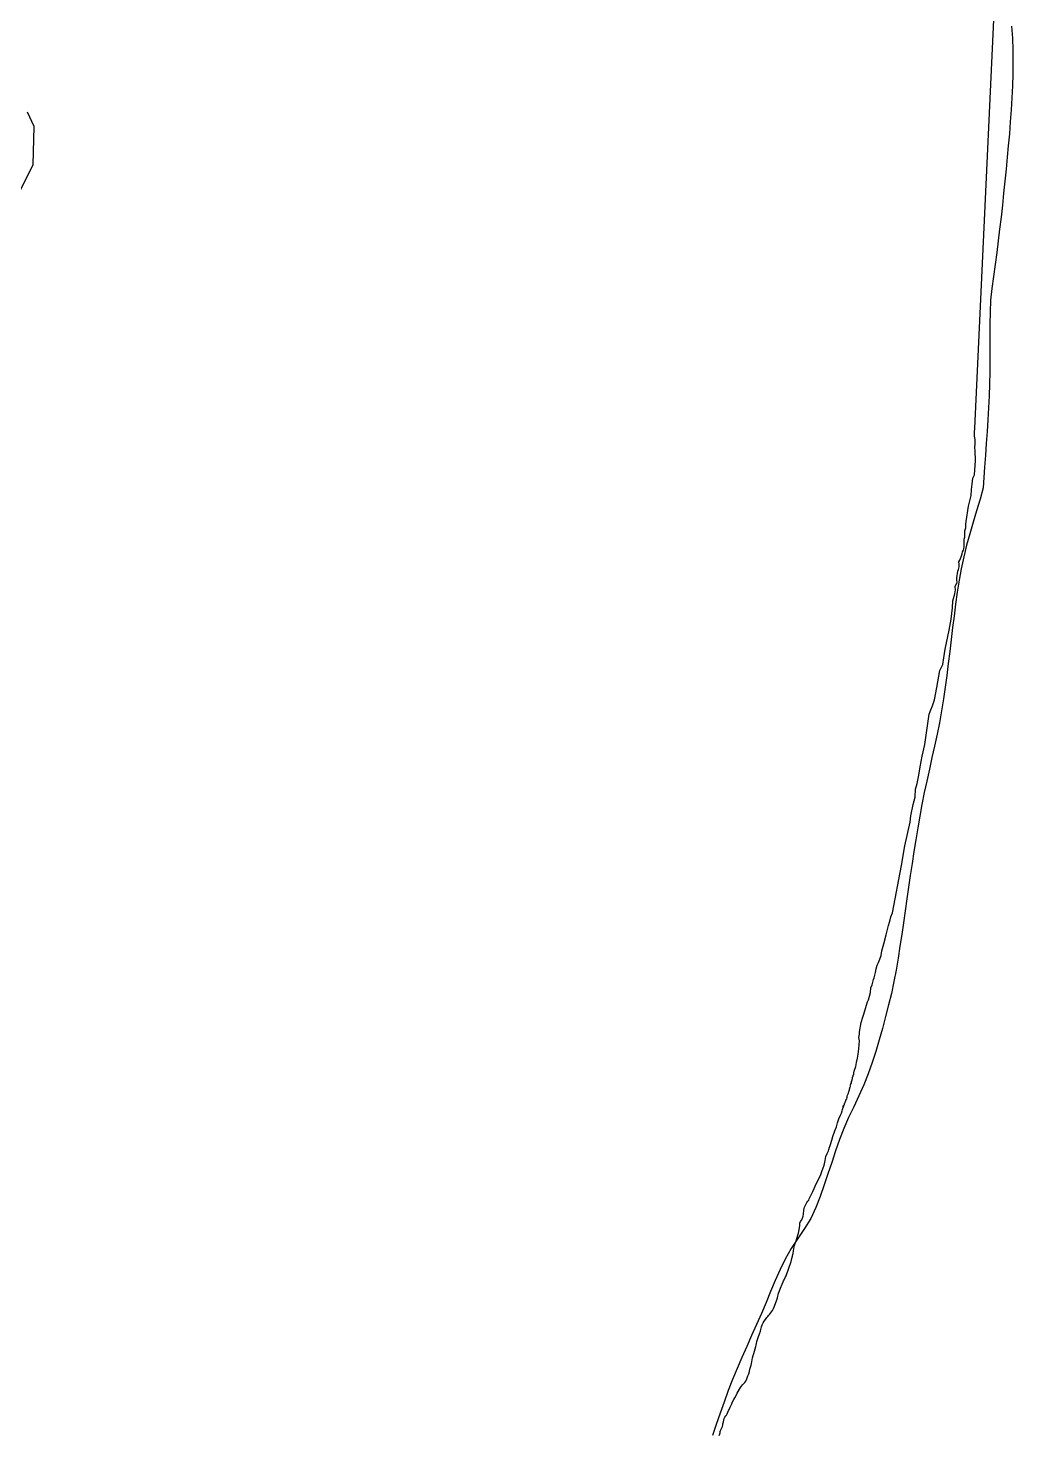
# Model space of a CAD drawing. Header units: metres. Extents: x 245125 to 394351, y 270578 to 4233311.
# Drawn here: x 267207 to 269265, y 4221557 to 4224496 of the extents above; entities that cross this region are included whole.
import ezdxf
from ezdxf.lldxf.tags import DXFTag

# ---------------------------------------------------------------- set-up
doc = ezdxf.new("R2010")
doc.units = ezdxf.units.M
doc.layers.add('ASTOTA', color=7, linetype='Continuous')
tags = doc.linetypes.add('HIDDEN', pattern=[0.375, 0.25, -0.125]).pattern_tags.tags
tags[6:7] = [DXFTag(74, 4), DXFTag(75, 0), DXFTag(340, '0'), DXFTag(46, 1.0), DXFTag(50, 0.0), DXFTag(44, 0.0), DXFTag(45, 0.0)]
tags[4:5] = [DXFTag(74, 4), DXFTag(75, 0), DXFTag(340, '0'), DXFTag(46, 1.0), DXFTag(50, 0.0), DXFTag(44, 0.0), DXFTag(45, 0.0)]

msp = doc.modelspace()

# ---------------------------------------------------------------- linework, layer by layer
at = {"layer": 'ASTOTA', "color": 253, "linetype": 'HIDDEN', "ltscale": 300}
for points in [[(268651.2, 4221554.1), (268652.4, 4221557.9), (268652.9, 4221560), (268653.3, 4221562.2), (268654.1, 4221564.6), (268655.4, 4221567.4), (268656.7, 4221570.3), (268657.7, 4221573.1), (268658.4, 4221575.7), (268659, 4221578.6), (268659.8, 4221582.7), (268660.5, 4221586.3), (268661.5, 4221589.4), (268663.2, 4221592.5), (268664.8, 4221594.9), (268666.1, 4221596.8), (268667.5, 4221599.5), (268668.8, 4221602.9), (268673.9, 4221613.3), (268675.4, 4221616.3), (268677.4, 4221620.4), (268678.9, 4221624.4), (268681.5, 4221629.1), (268683.7, 4221632.8), (268686.3, 4221637.9), (268688.9, 4221642.9), (268695.9, 4221654.1), (268697.7, 4221656.9), (268699.7, 4221659.7), (268702.3, 4221663), (268704.5, 4221664.7), (268706.6, 4221667.9), (268708.8, 4221672.2), (268711.1, 4221678.5), (268713.1, 4221682.7), (268714.4, 4221687.7), (268715.4, 4221692.6), (268717.9, 4221701.1), (268718.4, 4221704.3), (268719.1, 4221708.4), (268719.9, 4221712.3), (268721, 4221716.7), (268722.4, 4221721), (268723.7, 4221725.4), (268724.7, 4221730.6), (268727.3, 4221739.8), (268728, 4221743.2), (268728.8, 4221746.7), (268729.8, 4221750.7), (268731.2, 4221754.7), (268732.3, 4221758.6), (268735.4, 4221766.8), (268737.5, 4221772.5), (268738.3, 4221775.5), (268739, 4221778.5), (268739.8, 4221781.4), (268740.9, 4221785.4), (268742.8, 4221789.7), (268745.2, 4221793.4), (268747.6, 4221796.8), (268750.3, 4221800.4), (268752.4, 4221802.9), (268754.3, 4221804.9), (268756, 4221806.9), (268758.2, 4221809.7), (268760.3, 4221812.7), (268762.2, 4221815.6), (268764.5, 4221819.7), (268766.8, 4221824.2), (268769.6, 4221832.3), (268770.9, 4221835.7), (268772.8, 4221841.8), (268773.4, 4221845), (268774.3, 4221848.1), (268775, 4221851.5), (268776.8, 4221856.4), (268778, 4221858.8), (268779.5, 4221862.2), (268783, 4221870.7), (268784.8, 4221875), (268785.8, 4221877.4), (268787.2, 4221879.8), (268788.9, 4221884.1), (268790.8, 4221887.7), (268801.5, 4221917.8), (268802.8, 4221923.8), (268804.3, 4221928.9), (268804.9, 4221932.1), (268805.9, 4221934.7), (268806.3, 4221940.1), (268806.8, 4221944), (268807.7, 4221948.4), (268808.6, 4221951.5), (268809.1, 4221953.4), (268812, 4221961.1), (268812.8, 4221963.8), (268816.8, 4221977.3), (268818.3, 4221984.2), (268819.2, 4221989.1), (268819.3, 4221992.1), (268819.5, 4221995.1), (268819.6, 4221997.9), (268820.9, 4222001.4), (268824, 4222005.1), (268825.3, 4222008.4), (268826.6, 4222012.5), (268827.5, 4222016.8), (268828, 4222025.2), (268828.6, 4222028.5), (268829.4, 4222031.6), (268830.6, 4222034.2), (268832.8, 4222038.3), (268834.5, 4222040.9), (268836.6, 4222043.8), (268838.1, 4222046), (268839.4, 4222048.9), (268842.8, 4222056.1), (268847.1, 4222064.4), (268854.6, 4222081.7), (268859.6, 4222090.8), (268863.2, 4222099.4), (268866.5, 4222108), (268869.7, 4222117), (268870.9, 4222121.8), (268872.5, 4222129), (268874.2, 4222137.5), (268876.4, 4222143.6), (268879.7, 4222149.3), (268880.1, 4222151.6), (268881, 4222153.7), (268880.9, 4222154.2), (268880.8, 4222154.9), (268881.1, 4222155.6), (268881.4, 4222155.8), (268881.9, 4222156.2), (268883.8, 4222162.7), (268886.3, 4222171.4), (268888.5, 4222179.3), (268892.9, 4222191.2), (268896.4, 4222199.6), (268898.3, 4222208), (268901.3, 4222216.2), (268904.8, 4222223.5), (268906.5, 4222228.2), (268908.3, 4222233), (268909.1, 4222235.4), (268909.1, 4222236.5), (268909.5, 4222237), (268909.8, 4222237.4), (268909.7, 4222238), (268909.4, 4222238.7), (268910.4, 4222239.5), (268910.6, 4222240.2), (268910.5, 4222240.8), (268910.3, 4222241.2), (268910.4, 4222241.7), (268910.8, 4222241.7), (268911, 4222241.5), (268911.3, 4222241.7), (268911.5, 4222242.3), (268911.3, 4222242.6), (268910.1, 4222242.7), (268910.3, 4222243.3), (268911, 4222243.7), (268911.4, 4222243.8), (268911.7, 4222244), (268912, 4222244.8), (268912.2, 4222245.5), (268912.7, 4222245.9), (268913.1, 4222246.7), (268913.3, 4222247.3), (268913.9, 4222249.3), (268914.5, 4222250.6), (268914.8, 4222251.5), (268915, 4222251.8), (268915.3, 4222252.6), (268915.6, 4222253.3), (268915.8, 4222253.9), (268915.9, 4222254.6), (268916.1, 4222255), (268916.2, 4222255.3), (268916.6, 4222255.5), (268916.8, 4222255.7), (268916.7, 4222256), (268916.5, 4222256.4), (268916.6, 4222257.1), (268916.9, 4222257.4), (268917.5, 4222257.7), (268917.8, 4222257.9), (268917.7, 4222258.2), (268917.6, 4222258.5), (268917.5, 4222258.8), (268917.4, 4222259.1), (268917.5, 4222259.6), (268917.8, 4222259.8), (268918.2, 4222259.8), (268918.6, 4222260.3), (268918.7, 4222261.1), (268918.3, 4222261.7), (268918.5, 4222262.9), (268919, 4222265.2), (268919.6, 4222267.1), (268921, 4222269.6), (268921.9, 4222272.9), (268922.7, 4222274.5), (268923.3, 4222276.6), (268923.4, 4222278), (268923.7, 4222278.7), (268923.8, 4222279.3), (268923.9, 4222279.8), (268924.1, 4222280), (268924.3, 4222280.5), (268924.3, 4222281.5), (268924.6, 4222282.3), (268925.1, 4222283), (268925.3, 4222283.6), (268925.1, 4222284.4), (268925.2, 4222284.7), (268925.1, 4222285.4), (268925.4, 4222285.9), (268925.8, 4222286.4), (268925.8, 4222286.8), (268925.7, 4222287.5), (268926, 4222287.8), (268926.4, 4222288.2), (268926.5, 4222288.5), (268926.4, 4222289.1), (268926.5, 4222289.7), (268926.9, 4222290.1), (268927.3, 4222290.7), (268927.4, 4222291.2), (268927.4, 4222291.6), (268927.3, 4222292.2), (268927.2, 4222292.7), (268927.2, 4222293.2), (268927.5, 4222293.7), (268927.8, 4222294.1), (268928.1, 4222294.5), (268928.1, 4222294.8), (268928, 4222295.1), (268928.1, 4222295.8), (268928.4, 4222296.3), (268928.7, 4222296.8), (268928.8, 4222297.4), (268928.9, 4222298), (268929, 4222298.6), (268929.2, 4222299.1), (268929.5, 4222299.5), (268929.6, 4222299.8), (268929.7, 4222300.4), (268929.7, 4222300.9), (268929.8, 4222301.6), (268929.8, 4222302), (268929.8, 4222302.4), (268930, 4222302.8), (268930.2, 4222302.9), (268930.6, 4222303.2), (268930.7, 4222303.6), (268930.7, 4222303.9), (268930.6, 4222304.2), (268930.6, 4222304.7), (268930.9, 4222305.4), (268931.1, 4222305.9), (268931.3, 4222306.3), (268931.3, 4222306.6), (268931.4, 4222307.4), (268931.6, 4222307.7), (268931.9, 4222308.3), (268932, 4222309), (268932.2, 4222309.7), (268932.2, 4222310.6), (268932.3, 4222311.1), (268932.5, 4222311.7), (268932.7, 4222312.2), (268932.7, 4222312.7), (268932.8, 4222313.5), (268933.2, 4222314.7), (268933.3, 4222315.4), (268933.5, 4222315.9), (268933.5, 4222316.4), (268933.6, 4222317.1), (268933.9, 4222318), (268934, 4222318.5), (268934.4, 4222318.8), (268934.5, 4222319.2), (268934.6, 4222319.7), (268934.7, 4222320.2), (268934.8, 4222320.7), (268935, 4222321.1), (268936.8, 4222325.4), (268938, 4222333.7), (268939.9, 4222342.6), (268941.6, 4222350.9), (268942.7, 4222362.1), (268944.1, 4222379), (268942.8, 4222385.7), (268944.2, 4222393.2), (268944.3, 4222398.2), (268947.9, 4222417.2), (268951, 4222428.8), (268953.6, 4222434.8), (268957.2, 4222446.9), (268959.3, 4222453.9), (268960.8, 4222460.9), (268963.2, 4222464.8), (268967.6, 4222480.3), (268967.8, 4222490.1), (268970.7, 4222496.1), (268972.4, 4222502), (268973.5, 4222507.5), (268974.9, 4222510.5), (268977.7, 4222522), (268979.1, 4222529.5), (268980.9, 4222537.1), (268984.1, 4222542.8), (268987.1, 4222549.7), (268989.4, 4222557.7), (268991, 4222567.3), (268995.2, 4222581.5), (269000.1, 4222600.6), (269005.2, 4222619.8), (269007, 4222627), (269008.6, 4222632.1), (269010, 4222638.3), (269013.5, 4222646.3), (269032.1, 4222745.4), (269038.8, 4222787), (269049.9, 4222836.2), (269051.7, 4222849.4), (269056.6, 4222873.2), (269060.4, 4222888.4), (269061.5, 4222904.9), (269065.2, 4222917.1), (269068.2, 4222934.4), (269071.3, 4222951.6), (269075.2, 4222973.9), (269080.8, 4222998.3), (269088.5, 4223051.8), (269090.1, 4223062.1), (269093.5, 4223071), (269096.8, 4223079.3), (269100.8, 4223092.2), (269105.7, 4223117.5), (269112.3, 4223153.1), (269118.6, 4223165.7), (269120.6, 4223179.5), (269123.7, 4223198.1), (269131.9, 4223237.7), (269135.6, 4223260.8), (269138.4, 4223284.4), (269139.6, 4223298.8), (269143.6, 4223313.2), (269145.2, 4223321.7), (269144.2, 4223328.9), (269145.8, 4223332.4), (269147.7, 4223335.2), (269148.3, 4223337.8), (269148, 4223341.8), (269148, 4223346.6), (269149.9, 4223360.8), (269151.3, 4223364.6), (269152.5, 4223369.9), (269152.3, 4223375.6), (269152, 4223380.2), (269154.3, 4223383.7), (269156.6, 4223390.9), (269157.7, 4223392.9), (269158.9, 4223397.2), (269159.6, 4223401.2), (269161.5, 4223404.8), (269162.2, 4223407.2), (269163.3, 4223411.8), (269163.2, 4223416.8), (269162.9, 4223422.3), (269162.9, 4223427.5), (269164.4, 4223431.9), (269164.6, 4223445.4), (269166.3, 4223451.2), (269166.6, 4223459.3), (269167.1, 4223464.9), (269172.2, 4223496.5), (269177.8, 4223519), (269178.6, 4223531.8), (269179.7, 4223542.8), (269181.5, 4223555), (269184.6, 4223562.4), (269185.7, 4223572.4), (269187.1, 4223591.4), (269186.2, 4223613.1), (269185.5, 4223618.7), (269185.8, 4223627.7), (269185.8, 4223636.1), (269184.6, 4223642.9), (269184.4, 4223650.5), (269185.5, 4223659.8), (269233.5, 4224693.8)], [(269262.2, 4224500), (269263.8, 4224475), (269264.7, 4224450), (269264.9, 4224425), (269264.6, 4224400), (269263.8, 4224375), (269262.8, 4224350), (269261.3, 4224325), (269259.5, 4224300), (269257.5, 4224275), (269255.3, 4224250), (269253, 4224226), (269250.6, 4224201), (269248.1, 4224176), (269245.6, 4224151), (269243, 4224126), (269240.1, 4224101), (269237.1, 4224076), (269234.1, 4224051), (269231.1, 4224027), (269228.1, 4224002), (269224.5, 4223977), (269221, 4223952), (269218.4, 4223927), (269217.1, 4223902), (269216.6, 4223877), (269216.5, 4223852), (269216.5, 4223827), (269216.7, 4223802), (269216.6, 4223777), (269216.2, 4223752), (269215.3, 4223727), (269214.1, 4223702), (269212.7, 4223677), (269211.1, 4223653), (269209.3, 4223628), (269207.6, 4223603), (269205.8, 4223578), (269203, 4223535), (269196.2, 4223511), (269189.1, 4223487), (269181.9, 4223463), (269174.9, 4223439), (269168.3, 4223415), (269162.3, 4223391), (269157.1, 4223366), (269152.7, 4223342), (269148.8, 4223317), (269145.2, 4223292), (269141.9, 4223267), (269138.8, 4223243), (269135.8, 4223218), (269132.8, 4223193), (269129.8, 4223168), (269126.8, 4223143), (269123.4, 4223118), (269119.8, 4223094), (269115.9, 4223069), (269111.4, 4223044), (269106.5, 4223020), (269101.3, 4222995), (269095.8, 4222971), (269090.3, 4222947), (269084.9, 4222922), (269079.6, 4222898), (269074.7, 4222873), (269070.2, 4222849), (269065.9, 4222824), (269061.9, 4222799), (269057.9, 4222775), (269054.1, 4222750), (269050.3, 4222725), (269046.6, 4222700), (269043.3, 4222676), (269040, 4222651), (269036.5, 4222626), (269032.7, 4222601), (269028.9, 4222577), (269025.1, 4222552), (269020.9, 4222527), (269016.3, 4222503), (269011, 4222478), (269005.2, 4222454), (268999, 4222430), (268992.5, 4222405), (268985.7, 4222381), (268978.4, 4222357), (268970.8, 4222334), (268962.6, 4222310), (268953.4, 4222287), (268943.1, 4222264), (268932.3, 4222241), (268921.6, 4222219), (268911.5, 4222196), (268902.4, 4222173), (268894.1, 4222149), (268886.2, 4222125), (268878.4, 4222101), (268870.4, 4222078), (268862, 4222054), (268852.8, 4222031), (268842.3, 4222008), (268829.3, 4221987), (268815.2, 4221966), (268801.3, 4221945), (268789.1, 4221923), (268778.4, 4221901), (268768.3, 4221878), (268758.6, 4221855), (268749, 4221832), (268739.3, 4221809), (268729.2, 4221786), (268718.9, 4221763), (268708.6, 4221740), (268698.4, 4221717), (268688.5, 4221694), (268679.1, 4221671), (268670.1, 4221648), (268661.6, 4221624), (268653.3, 4221601), (268645, 4221577), (268636.8, 4221554)], [(267162.5, 4224100.5), (267217.3, 4224210.5), (267219.5, 4224290.5), (267205.2, 4224320.5)]]:
    msp.add_lwpolyline(points, dxfattribs=at)

doc.saveas('drawing.dxf')
